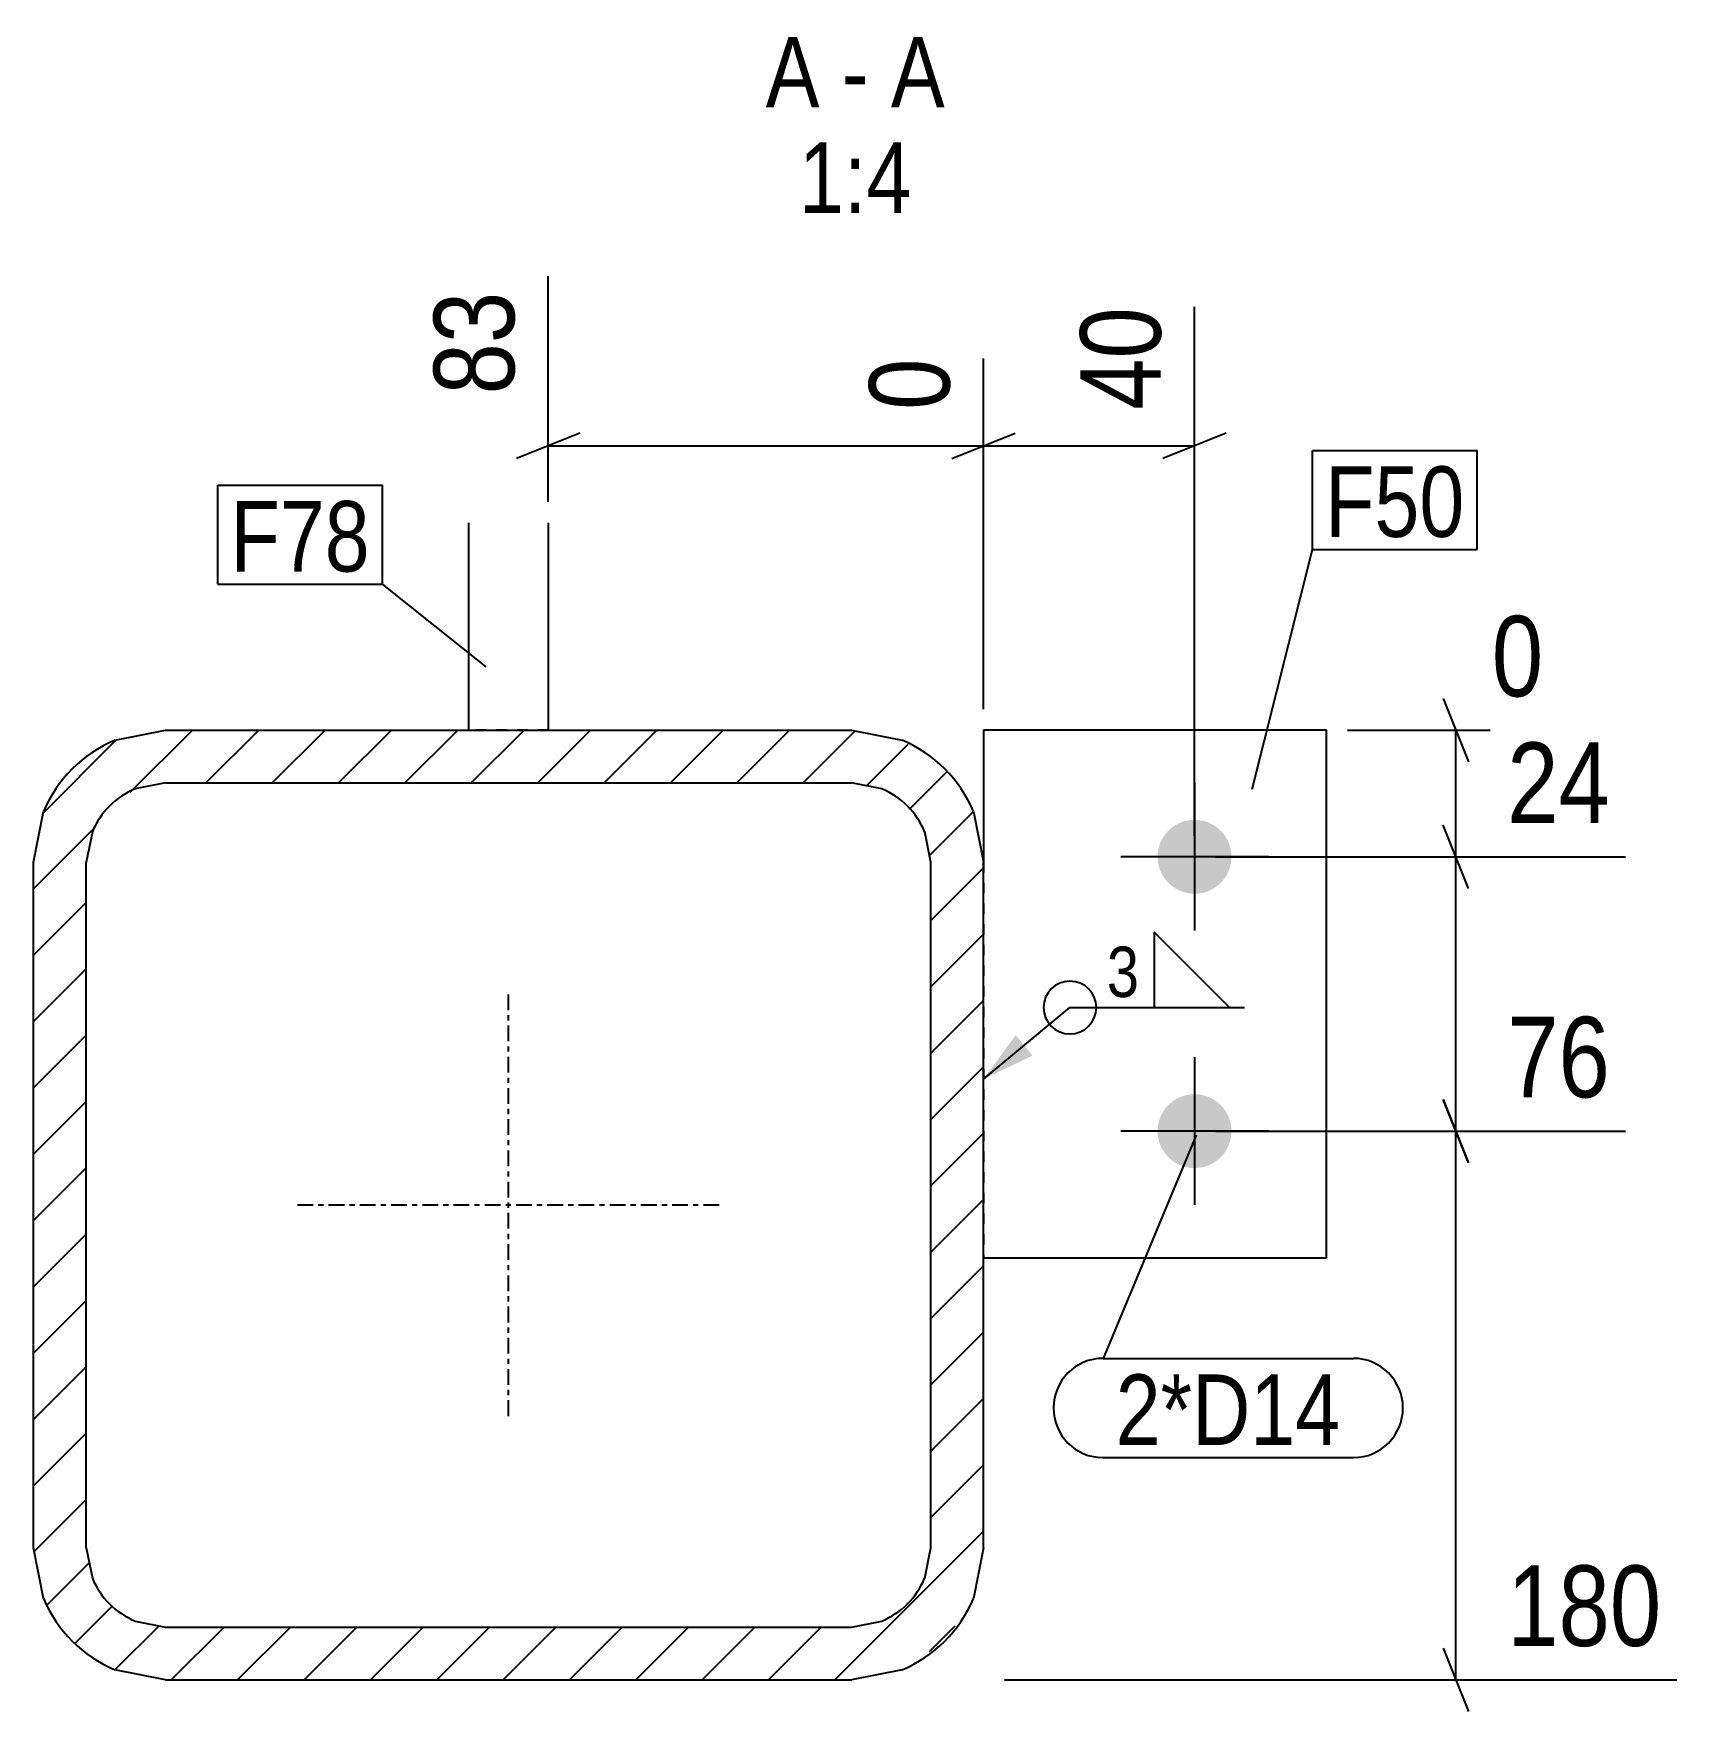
# Model space of a CAD drawing. Header units: millimetres. Extents: x 26 to 49553, y 9 to 1572.
# Drawn here: x 9078 to 9389.7, y 9.6 to 327.6 of the extents above; entities that cross this region are included whole.
import ezdxf

# ---------------------------------------------------------------- set-up
doc = ezdxf.new("R2010")
doc.units = ezdxf.units.MM
doc.linetypes.add('DXK_LINE_DOT2', pattern=[3.9198, 1.9599, -1.9599])
doc.linetypes.add('DXK_LINE_DOT3', pattern=[5.9187, 2.979, -0.9799, 0.9799, -0.9799])
for name, color, linetype in [('MÅLSÆTNING', 7, 'Continuous'), ('STÅL', 7, 'Continuous'), ('TEKST', 7, 'Continuous')]:
    doc.layers.add(name, color=color, linetype=linetype)
doc.styles.add('Arial Narrow', font='ARIALN.TTF', dxfattribs={"height": 0.2})

msp = doc.modelspace()

# ---------------------------------------------------------------- hatches: boundary and pattern name
at = {"layer": 'STÅL', "linetype": 'Continuous'}
h = msp.add_hatch(dxfattribs=at)
h.set_pattern_fill('', scale=2.8, style=0, pattern_type=0)
h.set_pattern_definition([(45, (9256.059, 180.167), (-6.28618, 6.28618), [])])
h.paths.add_polyline_path([(9257.96, 170.6), (9256.06, 180.17), (9250.64, 188.28), (9242.53, 193.7), (9232.96, 195.6), (9102.96, 195.6), (9093.39, 193.7), (9085.28, 188.28), (9079.86, 180.17), (9077.96, 170.6), (9077.96, 40.6), (9079.86, 31.03), (9085.28, 22.92), (9093.39, 17.5), (9102.96, 15.6), (9232.96, 15.6), (9242.53, 17.5), (9250.64, 22.92), (9256.06, 31.03), (9257.96, 40.6)])
h.paths.add_polyline_path([(9246.82, 34.86), (9243.57, 29.99), (9238.7, 26.74), (9232.96, 25.6), (9102.96, 25.6), (9097.22, 26.74), (9092.36, 29.99), (9089.1, 34.86), (9087.96, 40.6), (9087.96, 170.6), (9089.1, 176.34), (9092.36, 181.21), (9097.22, 184.46), (9102.96, 185.6), (9232.96, 185.6), (9238.7, 184.46), (9243.57, 181.21), (9246.82, 176.34), (9247.96, 170.6), (9247.96, 40.6)])
for points in [[(9297.96, 164.6, -1), (9297.96, 178.6, -1)], [(9297.96, 112.6, -1), (9297.96, 126.6, -1)]]:
    msp.add_hatch(color=96, dxfattribs=at).paths.add_polyline_path(points)
at = {"layer": 'TEKST', "linetype": 'Continuous'}
msp.add_hatch(color=3, dxfattribs=at).paths.add_polyline_path([(9267.26, 133.91), (9257.96, 129.46), (9264.07, 137.76)])

# ---------------------------------------------------------------- linework, layer by layer
at = {"layer": 'MÅLSÆTNING', "color": 7, "linetype": 'Continuous'}
for p, q in [((9175.46, 238.9), (9175.46, 281.65)), ((9297.96, 175.6), (9297.96, 275.82)), ((9257.96, 199.6), (9257.96, 266.07)), ((9257.96, 199.6), (9257.96, 266.07)), ((9181.46, 251.92), (9169.46, 247.12)), ((9251.96, 247.12), (9263.96, 251.92)), ((9251.96, 247.12), (9263.96, 251.92)), ((9303.96, 251.92), (9291.96, 247.12)), ((9175.46, 249.52), (9257.96, 249.52)), ((9257.96, 249.52), (9297.96, 249.52)), ((9345.09, 201.6), (9349.89, 189.6)), ((9326.96, 195.6), (9364.04, 195.6)), ((9347.49, 171.6), (9347.49, 195.6)), ((9349.89, 165.6), (9345.09, 177.6)), ((9349.89, 165.6), (9345.09, 177.6)), ((9301.96, 171.6), (9379.62, 171.6)), ((9301.96, 171.6), (9379.62, 171.6)), ((9347.49, 119.6), (9347.49, 171.6)), ((9345.09, 125.6), (9349.89, 113.6)), ((9349.89, 113.6), (9345.09, 125.6)), ((9301.96, 119.6), (9379.62, 119.6)), ((9301.96, 119.6), (9379.62, 119.6)), ((9347.49, 15.6), (9347.49, 119.6)), ((9345.09, 21.6), (9349.89, 9.6)), ((9261.96, 15.6), (9389.37, 15.6))]:
    msp.add_line(p, q, dxfattribs=at)
at = {"layer": 'STÅL', "color": 2, "linetype": 'Continuous'}
for p, q in [((9160.46, 195.6), (9160.46, 234.9)), ((9175.46, 234.9), (9175.46, 195.6)), ((9093.39, 193.7), (9102.96, 195.6)), ((9102.96, 195.6), (9232.96, 195.6)), ((9232.96, 195.6), (9242.53, 193.7)), ((9322.96, 195.6), (9257.96, 195.6)), ((9257.96, 195.6), (9257.96, 170.6)), ((9322.96, 95.6), (9322.96, 195.6)), ((9102.96, 185.6), (9097.22, 184.46)), ((9102.96, 185.6), (9232.96, 185.6)), ((9238.7, 184.46), (9232.96, 185.6)), ((9077.96, 170.6), (9079.86, 180.17)), ((9256.06, 180.17), (9257.96, 170.6)), ((9089.1, 176.34), (9087.96, 170.6)), ((9247.96, 170.6), (9246.82, 176.34)), ((9077.96, 40.6), (9077.96, 170.6)), ((9087.96, 40.6), (9087.96, 170.6)), ((9247.96, 40.6), (9247.96, 170.6)), ((9257.96, 40.6), (9257.96, 170.6)), ((9257.96, 95.6), (9322.96, 95.6)), ((9079.86, 31.03), (9077.96, 40.6)), ((9087.96, 40.6), (9089.1, 34.86)), ((9246.82, 34.86), (9247.96, 40.6)), ((9257.96, 40.6), (9256.06, 31.03)), ((9097.22, 26.74), (9102.96, 25.6)), ((9102.96, 25.6), (9232.96, 25.6)), ((9232.96, 25.6), (9238.7, 26.74)), ((9102.96, 15.6), (9093.39, 17.5)), ((9242.53, 17.5), (9232.96, 15.6)), ((9102.96, 15.6), (9232.96, 15.6))]:
    msp.add_line(p, q, dxfattribs=at)
at = {"layer": 'STÅL', "color": 7, "linetype": 'DXK_LINE_DOT2'}
for p, q in [((9175.46, 195.6), (9160.46, 195.6)), ((9257.96, 170.6), (9257.96, 95.6))]:
    msp.add_line(p, q, dxfattribs=at)
at = {"layer": 'STÅL', "color": 96, "linetype": 'Continuous'}
for p, q in [((9297.96, 185.6), (9297.96, 157.6)), ((9311.96, 171.6), (9283.96, 171.6)), ((9297.96, 133.6), (9297.96, 105.6)), ((9311.96, 119.6), (9283.96, 119.6))]:
    msp.add_line(p, q, dxfattribs=at)
at = {"layer": 'STÅL', "color": 7, "linetype": 'DXK_LINE_DOT3'}
for p, q in [((9167.96, 65.6), (9167.96, 145.6)), ((9127.96, 105.6), (9207.96, 105.6))]:
    msp.add_line(p, q, dxfattribs=at)
at = {"layer": 'STÅL', "color": 2, "linetype": 'Continuous'}
for centre, radius, start, end in [((9102.96, 170.6), 25, 112.5, 157.5), ((9232.96, 170.6), 25, 22.5, 67.5), ((9102.96, 170.6), 15, 112.5, 157.5), ((9232.96, 170.6), 15, 22.5, 67.5), ((9102.96, 40.6), 15, 202.5, 247.5), ((9232.96, 40.6), 15, 292.5, 337.5), ((9102.96, 40.6), 25, 202.5, 247.5), ((9232.96, 40.6), 25, 292.5, 337.5)]:
    msp.add_arc(centre, radius, start, end, dxfattribs=at)
at = {"layer": 'TEKST', "color": 7, "linetype": 'Continuous'}
for p, q in [((9320.3, 248.64), (9351.53, 248.64)), ((9320.3, 229.84), (9320.3, 248.64)), ((9351.53, 229.84), (9351.53, 248.64)), ((9112.87, 242.07), (9144.1, 242.07)), ((9112.87, 223.27), (9112.87, 242.07)), ((9144.1, 223.27), (9144.1, 242.07)), ((9308.87, 184.41), (9320.3, 229.84)), ((9320.3, 229.84), (9351.53, 229.84)), ((9112.87, 223.27), (9144.1, 223.27)), ((9163.7, 207.61), (9144.1, 223.27)), ((9298.27, 118.84), (9280.62, 76.52)), ((9280.62, 76.52), (9328.05, 76.52)), ((9280.62, 57.72), (9328.05, 57.72))]:
    msp.add_line(p, q, dxfattribs=at)
at = {"layer": 'TEKST', "color": 3, "linetype": 'Continuous'}
for p, q in [((9304.59, 143.03), (9290.31, 157.32)), ((9290.31, 157.32), (9290.31, 143.03)), ((9257.96, 129.46), (9274.35, 143.03)), ((9290.31, 143.03), (9304.59, 143.03))]:
    msp.add_line(p, q, dxfattribs=at)
msp.add_arc((9274.35, 143.03), 5, 90, 270, dxfattribs=at)
at = {"layer": 'TEKST', "color": 7, "linetype": 'Continuous'}
for centre, start, end in [((9280.62, 67.12), 90, 270), ((9328.05, 67.12), 270, 90)]:
    msp.add_arc(centre, 9.4, start, end, dxfattribs=at)

# ---------------------------------------------------------------- wipeouts: each hides what was drawn before it
at = {"color": 0, "linetype": 'Continuous'}
for points, layer in [([(9172.26, 281.94), (9149.86, 281.94), (9149.86, 256.04), (9172.26, 256.04)], 'MÅLSÆTNING'), ([(9379.9, 122.8), (9379.9, 145.2), (9354, 145.2), (9354, 122.8)], 'MÅLSÆTNING'), ([(9389.65, 18.8), (9389.65, 41.2), (9354, 41.2), (9354, 18.8)], 'MÅLSÆTNING'), ([(9226.91, 313.65), (9226.91, 327.65), (9216.69, 327.65), (9216.69, 313.65)], 'TEKST'), ([(9236.21, 313.65), (9236.21, 327.65), (9231.11, 327.65), (9231.11, 313.65)], 'TEKST'), ([(9250.64, 313.65), (9250.64, 327.65), (9240.41, 327.65), (9240.41, 313.65)], 'TEKST'), ([(9244.33, 293.65), (9244.33, 307.65), (9223, 307.65), (9223, 293.65)], 'TEKST')]:
    msp.add_wipeout(points, dxfattribs=at).dxf.layer = layer
at = {"color": 0}
for points in [[(9349.13, 232.24), (9349.13, 246.24), (9322.7, 246.24), (9322.7, 232.24)], [(9141.7, 225.67), (9141.7, 239.67), (9115.27, 239.67), (9115.27, 225.67)], [(9288.25, 144.23), (9288.25, 155.83), (9280.55, 155.83), (9280.55, 144.23)], [(9325.65, 60.12), (9325.65, 74.12), (9283.02, 74.12), (9283.02, 60.12)]]:
    msp.add_wipeout(points, dxfattribs=at).dxf.layer = 'TEKST'

# ---------------------------------------------------------------- next in the draw order: linework, layer by layer
at = {"layer": 'TEKST', "color": 3, "linetype": 'Continuous'}
msp.add_line((9274.35, 143.03), (9307.45, 143.03), dxfattribs=at)
msp.add_arc((9274.35, 143.03), 5, 270, 90, dxfattribs=at)

# ---------------------------------------------------------------- next in the draw order: texts
at = {"layer": 'MÅLSÆTNING', "color": 3, "linetype": 'Continuous', "style": 'Arial Narrow'}
msp.add_text('83', height=15.271, rotation=90.0002, dxfattribs=at).set_placement((9169.06, 259.24))
for s, p in [('76', (9357.2, 126)), ('180', (9357.2, 22))]:
    msp.add_text(s, height=15.271, dxfattribs=at).set_placement(p)
at = {"layer": 'TEKST', "color": 3, "linetype": 'Continuous', "style": 'Arial Narrow'}
for s, height, p in [('A', 13.36, (9216.69, 313.65)), ('A', 13.36, (9240.41, 313.65)), ('-', 13.36, (9231.11, 313.65)), ('1:4', 13.362, (9223, 293.65))]:
    msp.add_text(s, height=height, dxfattribs=at).set_placement(p)
at = {"layer": 'TEKST', "color": 3, "style": 'Arial Narrow'}
msp.add_text('3', height=9.54, dxfattribs=at).set_placement((9281.35, 145.03))

# ---------------------------------------------------------------- next in the draw order: wipeouts: each hides what was drawn before it
at = {"color": 0, "linetype": 'Continuous'}
for points in [[(9294.76, 279.02), (9272.36, 279.02), (9272.36, 253.12), (9294.76, 253.12)], [(9254.76, 269.27), (9232.36, 269.27), (9232.36, 253.12), (9254.76, 253.12)], [(9367.24, 198.8), (9367.24, 221.2), (9351.09, 221.2), (9351.09, 198.8)], [(9379.9, 174.8), (9379.9, 197.2), (9354, 197.2), (9354, 174.8)]]:
    msp.add_wipeout(points, dxfattribs=at).dxf.layer = 'MÅLSÆTNING'
at = {"color": 0}
for points in [[(9349.13, 232.24), (9349.13, 246.24), (9322.7, 246.24), (9322.7, 232.24)], [(9141.7, 225.67), (9141.7, 239.67), (9115.27, 239.67), (9115.27, 225.67)], [(9325.65, 60.12), (9325.65, 74.12), (9283.02, 74.12), (9283.02, 60.12)]]:
    msp.add_wipeout(points, dxfattribs=at).dxf.layer = 'TEKST'

# ---------------------------------------------------------------- next in the draw order: texts
at = {"layer": 'MÅLSÆTNING', "color": 3, "linetype": 'Continuous', "style": 'Arial Narrow'}
for s, height, p in [('40', 15.271, (9291.56, 256.32)), ('0', 15.27, (9251.56, 256.32))]:
    msp.add_text(s, height=height, rotation=90.0002, dxfattribs=at).set_placement(p)
for s, height, p in [('0', 15.27, (9354.29, 202)), ('24', 15.271, (9357.2, 178))]:
    msp.add_text(s, height=height, dxfattribs=at).set_placement(p)
at = {"layer": 'TEKST', "color": 3, "style": 'Arial Narrow'}
for s, p in [('F50', (9322.7, 232.24)), ('F78', (9115.27, 225.67)), ('2*D14', (9283.02, 60.12))]:
    msp.add_text(s, height=13.362, dxfattribs=at).set_placement(p)

doc.saveas('drawing.dxf')
